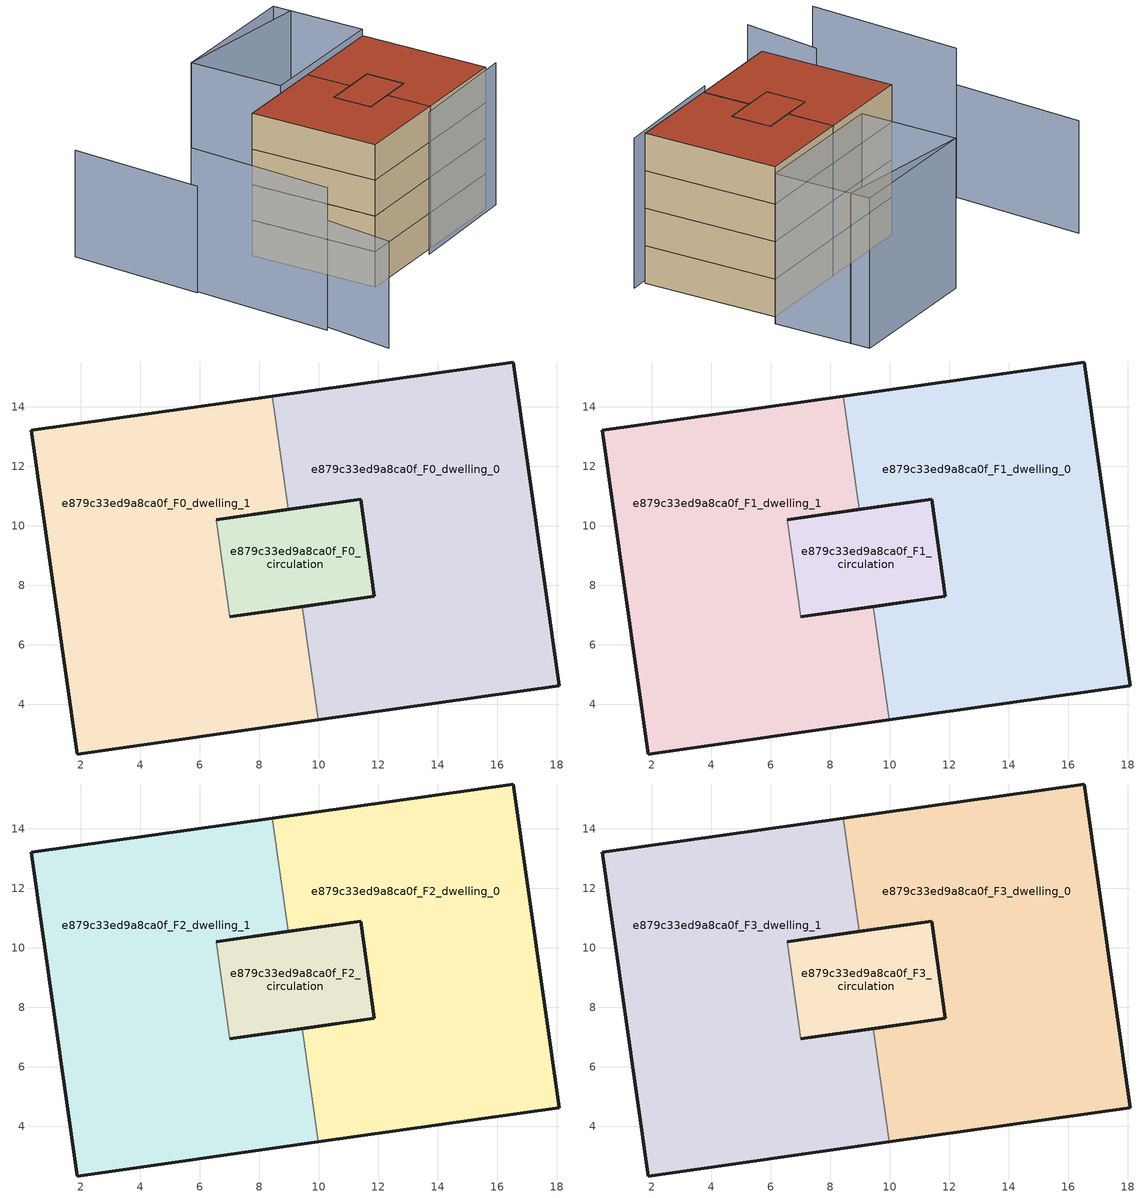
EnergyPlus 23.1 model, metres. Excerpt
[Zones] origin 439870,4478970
e879c33ed9a8ca0f_F0_dwelling_0
 floor ground (EU_floor_Construction): 16.53,15.5 18.08,4.63 9.98,3.48 9.44,7.29 11.87,7.63 11.41,10.89 8.98,10.55 8.44,14.35 z0
 wall outside (EU_wall_Construction): 8.98,10.55 11.41,10.89 11.87,7.63 9.44,7.29 / 9.98,3.48 18.08,4.63 16.53,15.5 8.44,14.35 z0:3
 wall to e879c33ed9a8ca0f_F0_dwelling_1 (EU_wall_Construction): 8.44,14.35 8.98,10.55 / 9.44,7.29 9.98,3.48 z0:3
e879c33ed9a8ca0f_F0_dwelling_1
 floor ground (EU_floor_Construction): 8.44,14.35 8.98,10.55 6.55,10.2 7.01,6.94 9.44,7.29 9.98,3.48 1.88,2.33 0.34,13.2 z0
 wall outside (EU_wall_Construction): 9.44,7.29 7.01,6.94 / 6.55,10.2 8.98,10.55 / 8.44,14.35 0.34,13.2 1.88,2.33 9.98,3.48 z0:3
 wall to e879c33ed9a8ca0f_F0_circulation (EU_wall_Construction): 7.01,6.94 6.55,10.2 z0:3
e879c33ed9a8ca0f_F0_circulation
 floor ground (EU_floor_Construction): 11.41,10.89 11.87,7.63 7.01,6.94 6.55,10.2 z0
 wall outside (EU_wall_Construction): 7.01,6.94 11.87,7.63 11.41,10.89 6.55,10.2 z0:3
e879c33ed9a8ca0f_F1_dwelling_0
 floor to e879c33ed9a8ca0f_F0_dwelling_0 (EU_floor_Construction): 16.53,15.5 18.08,4.63 9.98,3.48 9.44,7.29 11.87,7.63 11.41,10.89 8.98,10.55 8.44,14.35 z3
 wall outside (EU_wall_Construction): 8.98,10.55 11.41,10.89 11.87,7.63 9.44,7.29 / 9.98,3.48 18.08,4.63 16.53,15.5 8.44,14.35 z3:6
 wall to e879c33ed9a8ca0f_F1_dwelling_1 (EU_wall_Construction): 8.44,14.35 8.98,10.55 / 9.44,7.29 9.98,3.48 z3:6
e879c33ed9a8ca0f_F1_dwelling_1
 floor to e879c33ed9a8ca0f_F0_dwelling_1 (EU_floor_Construction): 8.44,14.35 8.98,10.55 6.55,10.2 7.01,6.94 9.44,7.29 9.98,3.48 1.88,2.33 0.34,13.2 z3
 wall outside (EU_wall_Construction): 9.44,7.29 7.01,6.94 / 6.55,10.2 8.98,10.55 / 8.44,14.35 0.34,13.2 1.88,2.33 9.98,3.48 z3:6
 wall to e879c33ed9a8ca0f_F1_circulation (EU_wall_Construction): 7.01,6.94 6.55,10.2 z3:6
e879c33ed9a8ca0f_F1_circulation
 floor to e879c33ed9a8ca0f_F0_circulation (EU_floor_Construction): 11.41,10.89 11.87,7.63 7.01,6.94 6.55,10.2 z3
 wall outside (EU_wall_Construction): 7.01,6.94 11.87,7.63 11.41,10.89 6.55,10.2 z3:6
e879c33ed9a8ca0f_F2_dwelling_0
 floor to e879c33ed9a8ca0f_F1_dwelling_0 (EU_floor_Construction): 16.53,15.5 18.08,4.63 9.98,3.48 9.44,7.29 11.87,7.63 11.41,10.89 8.98,10.55 8.44,14.35 z6
 wall outside (EU_wall_Construction): 8.98,10.55 11.41,10.89 11.87,7.63 9.44,7.29 / 9.98,3.48 18.08,4.63 16.53,15.5 8.44,14.35 z6:9
 wall to e879c33ed9a8ca0f_F2_dwelling_1 (EU_wall_Construction): 8.44,14.35 8.98,10.55 / 9.44,7.29 9.98,3.48 z6:9
e879c33ed9a8ca0f_F2_dwelling_1
 floor to e879c33ed9a8ca0f_F1_dwelling_1 (EU_floor_Construction): 8.44,14.35 8.98,10.55 6.55,10.2 7.01,6.94 9.44,7.29 9.98,3.48 1.88,2.33 0.34,13.2 z6
 wall outside (EU_wall_Construction): 9.44,7.29 7.01,6.94 / 6.55,10.2 8.98,10.55 / 8.44,14.35 0.34,13.2 1.88,2.33 9.98,3.48 z6:9
 wall to e879c33ed9a8ca0f_F2_circulation (EU_wall_Construction): 7.01,6.94 6.55,10.2 z6:9
e879c33ed9a8ca0f_F2_circulation
 floor to e879c33ed9a8ca0f_F1_circulation (EU_floor_Construction): 11.41,10.89 11.87,7.63 7.01,6.94 6.55,10.2 z6
 wall outside (EU_wall_Construction): 7.01,6.94 11.87,7.63 11.41,10.89 6.55,10.2 z6:9
e879c33ed9a8ca0f_F3_dwelling_0
 floor to e879c33ed9a8ca0f_F2_dwelling_0 (EU_floor_Construction): 16.53,15.5 18.08,4.63 9.98,3.48 9.44,7.29 11.87,7.63 11.41,10.89 8.98,10.55 8.44,14.35 z9
 wall outside (EU_wall_Construction): 8.98,10.55 11.41,10.89 11.87,7.63 9.44,7.29 / 9.98,3.48 18.08,4.63 16.53,15.5 8.44,14.35 z9:12
 wall to e879c33ed9a8ca0f_F3_dwelling_1 (EU_wall_Construction): 8.44,14.35 8.98,10.55 / 9.44,7.29 9.98,3.48 z9:12
 roof outside (EU_roof_Construction): 18.08,4.63 16.53,15.5 8.44,14.35 8.98,10.55 11.41,10.89 11.87,7.63 9.44,7.29 9.98,3.48 z12
e879c33ed9a8ca0f_F3_dwelling_1
 floor to e879c33ed9a8ca0f_F2_dwelling_1 (EU_floor_Construction): 8.44,14.35 8.98,10.55 6.55,10.2 7.01,6.94 9.44,7.29 9.98,3.48 1.88,2.33 0.34,13.2 z9
 wall outside (EU_wall_Construction): 9.44,7.29 7.01,6.94 / 6.55,10.2 8.98,10.55 / 8.44,14.35 0.34,13.2 1.88,2.33 9.98,3.48 z9:12
 wall to e879c33ed9a8ca0f_F3_circulation (EU_wall_Construction): 7.01,6.94 6.55,10.2 z9:12
 roof outside (EU_roof_Construction): 9.98,3.48 9.44,7.29 7.01,6.94 6.55,10.2 8.98,10.55 8.44,14.35 0.34,13.2 1.88,2.33 z12
e879c33ed9a8ca0f_F3_circulation
 floor to e879c33ed9a8ca0f_F2_circulation (EU_floor_Construction): 11.41,10.89 11.87,7.63 7.01,6.94 6.55,10.2 z9
 wall outside (EU_wall_Construction): 7.01,6.94 11.87,7.63 11.41,10.89 6.55,10.2 z9:12
 roof outside (EU_roof_Construction): 11.87,7.63 11.41,10.89 6.55,10.2 7.01,6.94 z12
shading: 9.07,2.87 19.2,4.53 / -7.41,12.91 -6.43,0.3 / 16.58,22.62 4.48,22.58 / 16.36,24.19 17.44,16.27 / 17.44,16.27 5.57,14.66 / 5.57,14.66 4.49,22.58 / 4.49,22.58 16.36,24.19 z0:12; -6,0.99 -5.97,-5.4 / -8.36,23.57 -7.51,12.25 z0:9
[Building]
EU S2 Campaign: North Axis=0; Terrain=City; Solar Distribution=FullExterior
[Site:Location]
Madrid: Latitude=40.5; Longitude=-3.5; Time Zone=1; Elevation=609
[SizingPeriod:WeatherFileDays]
AnnualSizingPeriod: Begin Month=1; Begin Day of Month=1; End Month=12; End Day of Month=31; Day of Week for Start Day=Monday; Use Weather File Daylight Saving Period=No; Use Weather File Rain and Snow Indicators=No
[MATERIAL]
EU_InternalMass_Material: Roughness=MediumRough; Thickness=0.1; Conductivity=1; Density=1800; Specific Heat=900; Thermal Absorptance=0.9; Solar Absorptance=0.7; Visible Absorptance=0.7
[MATERIAL:NOMASS] Roughness=MediumRough; Thermal Absorptance=0.9; Solar Absorptance=0.7; Visible Absorptance=0.7
Name | Thermal Resistance
EU_wall_NoMass | 0.609216
EU_roof_NoMass | 0.513268
EU_floor_NoMass | 0.568163
[CONSTRUCTION]
EU_wall_Construction: EU_wall_NoMass
EU_roof_Construction: EU_roof_NoMass
EU_floor_Construction: EU_floor_NoMass
EU_InternalMass_Construction: EU_InternalMass_Material
[ZONE] Type=1; Multiplier=1; Ceiling Height=autocalculate; Floor Area=autocalculate; Part of Total Floor Area=Yes
Name | Volume
e879c33ed9a8ca0f_F0_dwelling_0; e879c33ed9a8ca0f_F1_dwelling_0; e879c33ed9a8ca0f_F2_dwelling_0; e879c33ed9a8ca0f_F3_dwelling_0; e879c33ed9a8ca0f_F1_dwelling_1; e879c33ed9a8ca0f_F2_dwelling_1; e879c33ed9a8ca0f_F3_dwelling_1 | 245.131
e879c33ed9a8ca0f_F0_dwelling_1 | 245.132
e879c33ed9a8ca0f_F0_circulation | 48.4871
e879c33ed9a8ca0f_F1_circulation; e879c33ed9a8ca0f_F2_circulation; e879c33ed9a8ca0f_F3_circulation | 48.4874
[INTERNALMASS] Construction=EU_InternalMass_Construction; Surface Area=81.7103
Name | Zone or ZoneList
e879c33ed9a8ca0f_F0_dwelling_0_EU_InternalMass | e879c33ed9a8ca0f_F0_dwelling_0
e879c33ed9a8ca0f_F0_dwelling_1_EU_InternalMass | e879c33ed9a8ca0f_F0_dwelling_1
e879c33ed9a8ca0f_F1_dwelling_0_EU_InternalMass | e879c33ed9a8ca0f_F1_dwelling_0
e879c33ed9a8ca0f_F1_dwelling_1_EU_InternalMass | e879c33ed9a8ca0f_F1_dwelling_1
e879c33ed9a8ca0f_F2_dwelling_0_EU_InternalMass | e879c33ed9a8ca0f_F2_dwelling_0
e879c33ed9a8ca0f_F2_dwelling_1_EU_InternalMass | e879c33ed9a8ca0f_F2_dwelling_1
e879c33ed9a8ca0f_F3_dwelling_0_EU_InternalMass | e879c33ed9a8ca0f_F3_dwelling_0
e879c33ed9a8ca0f_F3_dwelling_1_EU_InternalMass | e879c33ed9a8ca0f_F3_dwelling_1
[OTHEREQUIPMENT] Fuel Type=Electricity; Design Level Calculation Method=Watts/Area; Power per Zone Floor Area=1; Fraction Latent=0; Fraction Radiant=0; Fraction Lost=0; Carbon Dioxide Generation Rate=0; EndUse Subcategory=EU_Step8_InternalGains
Name | Zone or ZoneList or Space or SpaceList | Schedule
EU_Step8_InternalGain_e879c33ed9a8ca0f_F0_dwelling_0_f000 | e879c33ed9a8ca0f_F0_dwelling_0 | EU_Step8_GainSchedule_e879c33ed9a8ca0f_F0_dwelling_0_f000
EU_Step8_InternalGain_e879c33ed9a8ca0f_F0_dwelling_1_f000 | e879c33ed9a8ca0f_F0_dwelling_1 | EU_Step8_GainSchedule_e879c33ed9a8ca0f_F0_dwelling_1_f000
EU_Step8_InternalGain_e879c33ed9a8ca0f_F1_dwelling_0_f000 | e879c33ed9a8ca0f_F1_dwelling_0 | EU_Step8_GainSchedule_e879c33ed9a8ca0f_F1_dwelling_0_f000
EU_Step8_InternalGain_e879c33ed9a8ca0f_F1_dwelling_1_f000 | e879c33ed9a8ca0f_F1_dwelling_1 | EU_Step8_GainSchedule_e879c33ed9a8ca0f_F1_dwelling_1_f000
EU_Step8_InternalGain_e879c33ed9a8ca0f_F2_dwelling_0_f000 | e879c33ed9a8ca0f_F2_dwelling_0 | EU_Step8_GainSchedule_e879c33ed9a8ca0f_F2_dwelling_0_f000
EU_Step8_InternalGain_e879c33ed9a8ca0f_F2_dwelling_1_f000 | e879c33ed9a8ca0f_F2_dwelling_1 | EU_Step8_GainSchedule_e879c33ed9a8ca0f_F2_dwelling_1_f000
EU_Step8_InternalGain_e879c33ed9a8ca0f_F3_dwelling_0_f000 | e879c33ed9a8ca0f_F3_dwelling_0 | EU_Step8_GainSchedule_e879c33ed9a8ca0f_F3_dwelling_0_f000
EU_Step8_InternalGain_e879c33ed9a8ca0f_F3_dwelling_1_f000 | e879c33ed9a8ca0f_F3_dwelling_1 | EU_Step8_GainSchedule_e879c33ed9a8ca0f_F3_dwelling_1_f000
[ZONEINFILTRATION:DESIGNFLOWRATE] Schedule=EU_AlwaysOn; Design Flow Rate Calculation Method=Flow/Area; Flow Rate per Floor Area=0.0005; Constant Term Coefficient=1; Temperature Term Coefficient=0; Velocity Term Coefficient=0; Velocity Squared Term Coefficient=0
Name | Zone or ZoneList or Space or SpaceList
EU_Circulation_Infiltration_e879c33ed9a8ca0f_F0_circulation | e879c33ed9a8ca0f_F0_circulation
EU_Circulation_Infiltration_e879c33ed9a8ca0f_F1_circulation | e879c33ed9a8ca0f_F1_circulation
EU_Circulation_Infiltration_e879c33ed9a8ca0f_F2_circulation | e879c33ed9a8ca0f_F2_circulation
EU_Circulation_Infiltration_e879c33ed9a8ca0f_F3_circulation | e879c33ed9a8ca0f_F3_circulation
[ZONEVENTILATION:DESIGNFLOWRATE] Schedule=EU_AlwaysOn; Design Flow Rate Calculation Method=AirChanges/Hour; Air Changes per Hour=0.752966; Ventilation Type=Natural; Fan Pressure Rise=0; Fan Total Efficiency=1; Constant Term Coefficient=1; Temperature Term Coefficient=0; Velocity Term Coefficient=0; Velocity Squared Term Coefficient=0; Minimum Indoor Temperature=-100; Maximum Indoor Temperature=100; Delta Temperature=-100; Minimum Outdoor Temperature=-100; Maximum Outdoor Temperature=100; Maximum Wind Speed=40
Name | Zone or ZoneList or Space or SpaceList
EU_ConstantAir_e879c33ed9a8ca0f_F0_dwelling_0 | e879c33ed9a8ca0f_F0_dwelling_0
EU_ConstantAir_e879c33ed9a8ca0f_F0_dwelling_1 | e879c33ed9a8ca0f_F0_dwelling_1
EU_ConstantAir_e879c33ed9a8ca0f_F1_dwelling_0 | e879c33ed9a8ca0f_F1_dwelling_0
EU_ConstantAir_e879c33ed9a8ca0f_F1_dwelling_1 | e879c33ed9a8ca0f_F1_dwelling_1
EU_ConstantAir_e879c33ed9a8ca0f_F2_dwelling_0 | e879c33ed9a8ca0f_F2_dwelling_0
EU_ConstantAir_e879c33ed9a8ca0f_F2_dwelling_1 | e879c33ed9a8ca0f_F2_dwelling_1
EU_ConstantAir_e879c33ed9a8ca0f_F3_dwelling_0 | e879c33ed9a8ca0f_F3_dwelling_0
EU_ConstantAir_e879c33ed9a8ca0f_F3_dwelling_1 | e879c33ed9a8ca0f_F3_dwelling_1
[HVACTEMPLATE:THERMOSTAT] Constant Heating Setpoint=20; Constant Cooling Setpoint=50
EU_HeatOnly_e879c33ed9a8ca0f_F0_dwelling_0; EU_HeatOnly_e879c33ed9a8ca0f_F0_dwelling_1; EU_HeatOnly_e879c33ed9a8ca0f_F1_dwelling_0; EU_HeatOnly_e879c33ed9a8ca0f_F1_dwelling_1; EU_HeatOnly_e879c33ed9a8ca0f_F2_dwelling_0; EU_HeatOnly_e879c33ed9a8ca0f_F2_dwelling_1; EU_HeatOnly_e879c33ed9a8ca0f_F3_dwelling_0; EU_HeatOnly_e879c33ed9a8ca0f_F3_dwelling_1
[HVACTEMPLATE:ZONE:IDEALLOADSAIRSYSTEM] System Availability Schedule=EU_AlwaysOn; Maximum Heating Supply Air Temperature=50; Minimum Cooling Supply Air Temperature=13; Maximum Heating Supply Air Humidity Ratio=0.0156; Minimum Cooling Supply Air Humidity Ratio=0.0077; Heating Limit=NoLimit; Cooling Limit=NoLimit; Heating Availability Schedule=EU_AlwaysOn; Cooling Availability Schedule=EU_CoolingOff; Dehumidification Control Type=ConstantSensibleHeatRatio; Cooling Sensible Heat Ratio=0.7; Dehumidification Setpoint=60; Humidification Control Type=None; Humidification Setpoint=30; Outdoor Air Method=None; Outdoor Air Flow Rate per Person=0.00944; Outdoor Air Flow Rate per Zone Floor Area=0; Outdoor Air Flow Rate per Zone=0; Demand Controlled Ventilation Type=None; Outdoor Air Economizer Type=NoEconomizer; Heat Recovery Type=None; Sensible Heat Recovery Effectiveness=0.7; Latent Heat Recovery Effectiveness=0.65
Name | Template Thermostat
e879c33ed9a8ca0f_F0_dwelling_0 | EU_HeatOnly_e879c33ed9a8ca0f_F0_dwelling_0
e879c33ed9a8ca0f_F0_dwelling_1 | EU_HeatOnly_e879c33ed9a8ca0f_F0_dwelling_1
e879c33ed9a8ca0f_F1_dwelling_0 | EU_HeatOnly_e879c33ed9a8ca0f_F1_dwelling_0
e879c33ed9a8ca0f_F1_dwelling_1 | EU_HeatOnly_e879c33ed9a8ca0f_F1_dwelling_1
e879c33ed9a8ca0f_F2_dwelling_0 | EU_HeatOnly_e879c33ed9a8ca0f_F2_dwelling_0
e879c33ed9a8ca0f_F2_dwelling_1 | EU_HeatOnly_e879c33ed9a8ca0f_F2_dwelling_1
e879c33ed9a8ca0f_F3_dwelling_0 | EU_HeatOnly_e879c33ed9a8ca0f_F3_dwelling_0
e879c33ed9a8ca0f_F3_dwelling_1 | EU_HeatOnly_e879c33ed9a8ca0f_F3_dwelling_1
[SIZING:ZONE] Zone Cooling Design Supply Air Temperature Input Method=SupplyAirTemperature; Zone Cooling Design Supply Air Temperature=13; Zone Heating Design Supply Air Temperature Input Method=SupplyAirTemperature; Zone Heating Design Supply Air Temperature=50; Zone Cooling Design Supply Air Humidity Ratio=0.008; Zone Heating Design Supply Air Humidity Ratio=0.008; Cooling Design Air Flow Method=DesignDay; Cooling Design Air Flow Rate=0; Cooling Minimum Air Flow per Zone Floor Area=0.000762; Cooling Minimum Air Flow=0; Cooling Minimum Air Flow Fraction=0.2; Heating Design Air Flow Method=DesignDay; Heating Design Air Flow Rate=0; Heating Maximum Air Flow per Zone Floor Area=0.002032; Heating Maximum Air Flow=0.141576; Heating Maximum Air Flow Fraction=0.3; Account for Dedicated Outdoor Air System=No; Dedicated Outdoor Air System Control Strategy=NeutralSupplyAir; Dedicated Outdoor Air Low Setpoint Temperature for Design=autosize; Dedicated Outdoor Air High Setpoint Temperature for Design=autosize; Zone Load Sizing Method=Sensible Load Only No Latent Load; Zone Latent Cooling Design Supply Air Humidity Ratio Input Method=HumidityRatioDifference; Zone Cooling Design Supply Air Humidity Ratio Difference=0.005; Zone Latent Heating Design Supply Air Humidity Ratio Input Method=HumidityRatioDifference; Zone Humidification Design Supply Air Humidity Ratio Difference=0.005
e879c33ed9a8ca0f_F0_dwelling_0; e879c33ed9a8ca0f_F0_dwelling_1; e879c33ed9a8ca0f_F1_dwelling_0; e879c33ed9a8ca0f_F1_dwelling_1; e879c33ed9a8ca0f_F2_dwelling_0; e879c33ed9a8ca0f_F2_dwelling_1; e879c33ed9a8ca0f_F3_dwelling_0; e879c33ed9a8ca0f_F3_dwelling_1
[SCHEDULE:CONSTANT]
Name | Hourly Value
EU_AlwaysOn | 1
EU_CoolingOff | 0
[SCHEDULE:FILE] Column Number=1; Rows to Skip at Top=0; Number of Hours of Data=8760; Column Separator=Comma; Interpolate to Timestep=No; Minutes per Item=60; Adjust Schedule for Daylight Savings=Yes
Name | File
EU_Step8_GainSchedule_e879c33ed9a8ca0f_F0_dwelling_0_f000 | ../../schedules/e879c33ed9a8ca0f/e879c33ed9a8ca0f_F0_dwelling_0_f000_gain.csv
EU_Step8_GainSchedule_e879c33ed9a8ca0f_F0_dwelling_1_f000 | ../../schedules/e879c33ed9a8ca0f/e879c33ed9a8ca0f_F0_dwelling_1_f000_gain.csv
EU_Step8_GainSchedule_e879c33ed9a8ca0f_F1_dwelling_0_f000 | ../../schedules/e879c33ed9a8ca0f/e879c33ed9a8ca0f_F1_dwelling_0_f000_gain.csv
EU_Step8_GainSchedule_e879c33ed9a8ca0f_F1_dwelling_1_f000 | ../../schedules/e879c33ed9a8ca0f/e879c33ed9a8ca0f_F1_dwelling_1_f000_gain.csv
EU_Step8_GainSchedule_e879c33ed9a8ca0f_F2_dwelling_0_f000 | ../../schedules/e879c33ed9a8ca0f/e879c33ed9a8ca0f_F2_dwelling_0_f000_gain.csv
EU_Step8_GainSchedule_e879c33ed9a8ca0f_F2_dwelling_1_f000 | ../../schedules/e879c33ed9a8ca0f/e879c33ed9a8ca0f_F2_dwelling_1_f000_gain.csv
EU_Step8_GainSchedule_e879c33ed9a8ca0f_F3_dwelling_0_f000 | ../../schedules/e879c33ed9a8ca0f/e879c33ed9a8ca0f_F3_dwelling_0_f000_gain.csv
EU_Step8_GainSchedule_e879c33ed9a8ca0f_F3_dwelling_1_f000 | ../../schedules/e879c33ed9a8ca0f/e879c33ed9a8ca0f_F3_dwelling_1_f000_gain.csv
